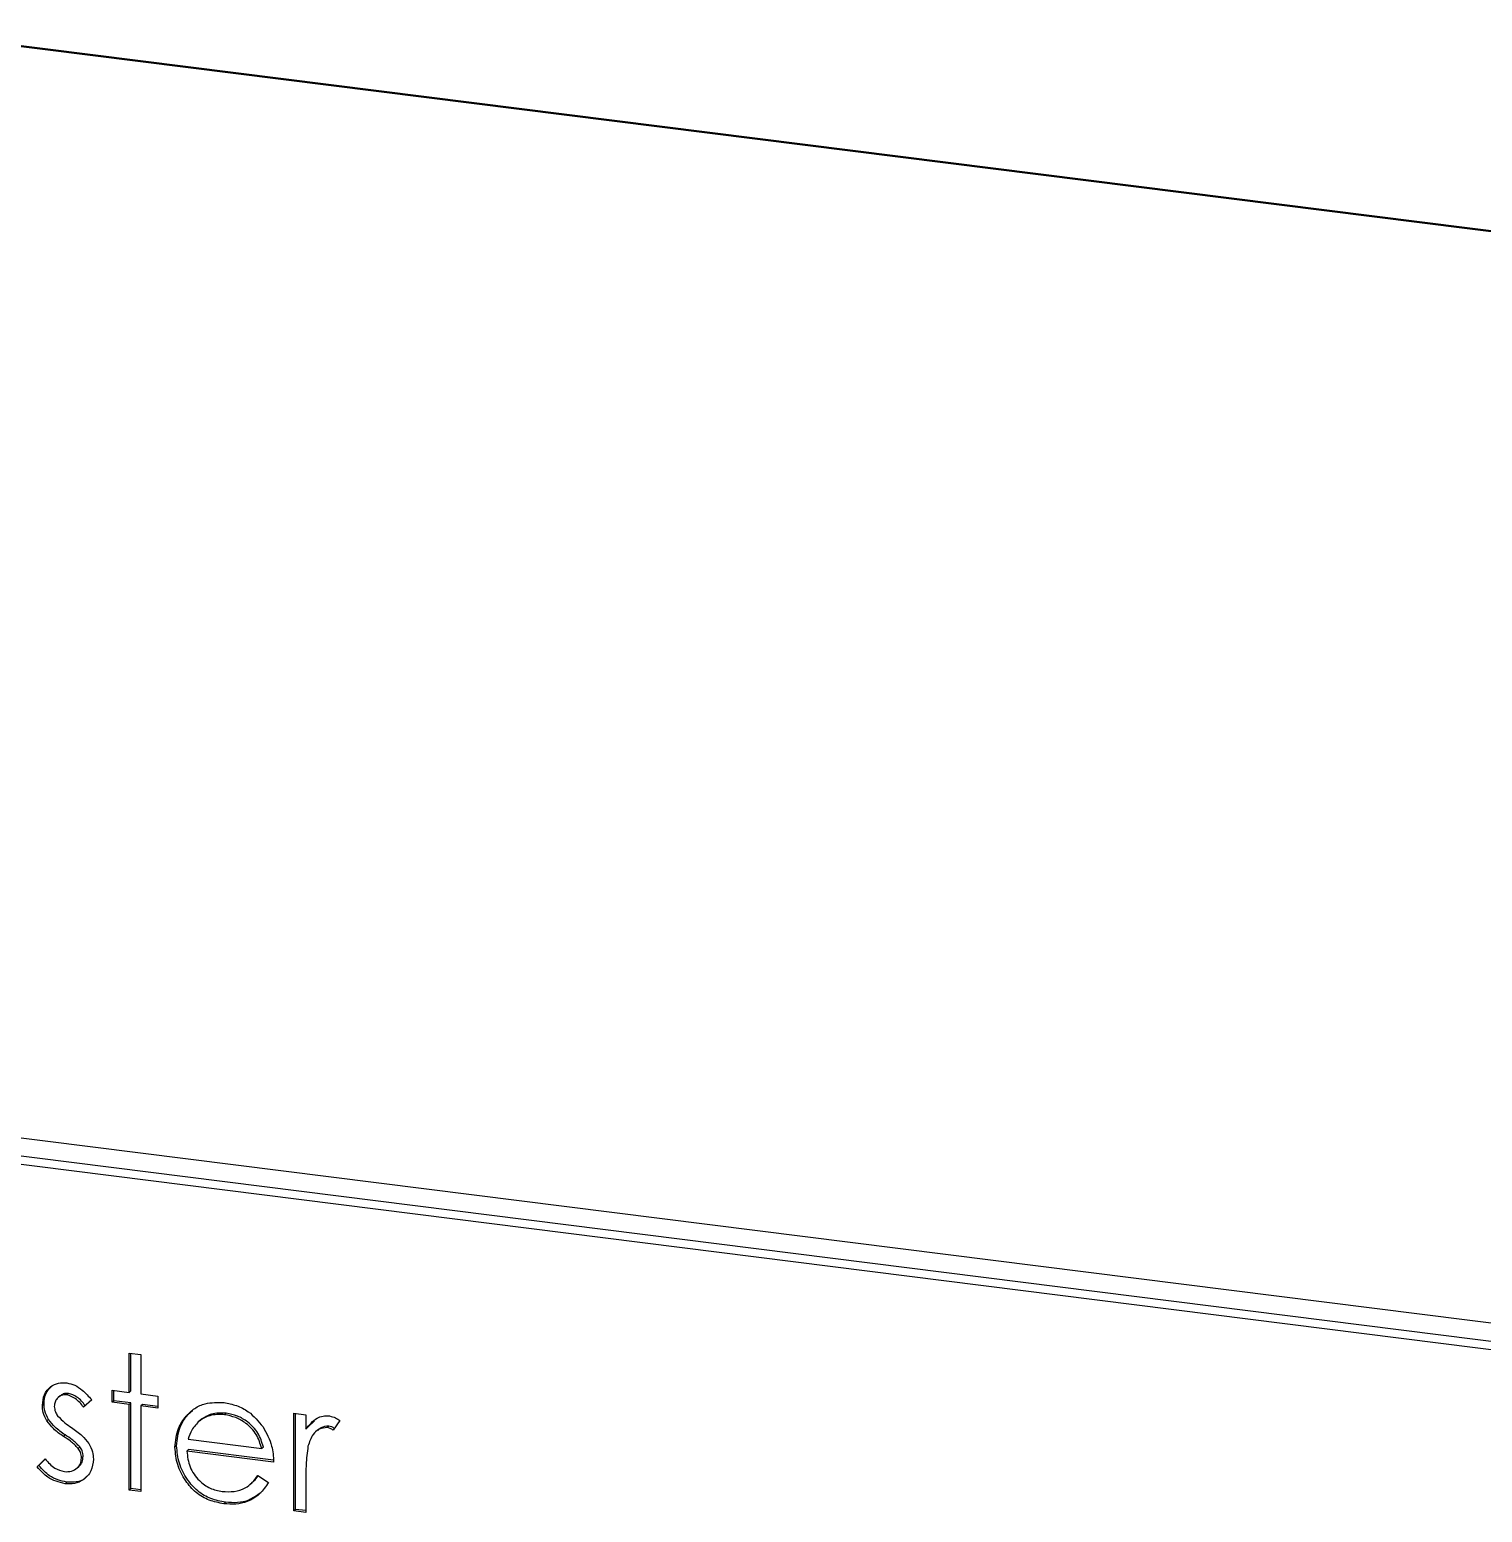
# Model space of a CAD drawing. Header units: millimetres. Extents: x 0 to 589, y 0 to 415.
# Drawn here: x 432.4 to 483.6, y 257.5 to 309.8 of the extents above; entities that cross this region are included whole.
import ezdxf

# ---------------------------------------------------------------- set-up
doc = ezdxf.new("R2010")
doc.units = ezdxf.units.MM

msp = doc.modelspace()

# ---------------------------------------------------------------- linework, layer by layer
at = {"color": 7, "linetype": 'Continuous', "lineweight": 25}
for p, q in [((560.0089, 293.1054), (427.4919, 309.801)), ((560.0412, 293.1339), (427.5544, 309.8256)), ((389.3081, 276.126), (521.8252, 259.4305)), ((520.8861, 258.6022), (388.8367, 275.2389)), ((521.1807, 258.8621), (389.1314, 275.4987)), ((435.8833, 263.1471), (436.303, 263.0942)), ((435.8833, 261.757), (435.8833, 263.1471)), ((435.9422, 261.809), (435.9422, 263.1396)), ((436.303, 263.0942), (436.303, 261.7041)), ((433.4542, 261.6407), (433.3805, 261.5758)), ((433.7479, 261.7228), (433.689, 261.6709)), ((435.2836, 261.8326), (435.8833, 261.757)), ((435.2836, 261.4095), (435.2836, 261.8326)), ((435.3426, 261.4615), (435.3426, 261.8251)), ((435.9422, 261.809), (435.8833, 261.757)), ((436.303, 261.7041), (436.9026, 261.6286)), ((436.9026, 261.6286), (436.9026, 261.2055)), ((432.8841, 261.351), (432.8252, 261.299)), ((434.5641, 261.4936), (434.2793, 261.2339)), ((435.3426, 261.4615), (435.2836, 261.4095)), ((435.8833, 261.334), (435.2836, 261.4095)), ((435.9422, 261.3859), (435.3426, 261.4615)), ((435.9422, 261.3859), (435.8833, 261.334)), ((435.8833, 258.3121), (435.8833, 261.334)), ((435.9422, 258.3641), (435.9422, 261.3859)), ((436.3619, 261.3331), (436.303, 261.2811)), ((436.303, 261.2811), (436.303, 258.2593)), ((436.9026, 261.2055), (436.303, 261.2811)), ((436.9026, 261.2649), (436.3619, 261.3331)), ((437.9547, 260.9737), (437.8958, 260.9218)), ((437.9547, 260.9737), (438.1204, 261.1209)), ((439.3123, 261.0218), (439.2534, 260.9698)), ((441.6996, 261.0242), (442.1194, 260.9714)), ((441.6996, 257.5794), (441.6996, 261.0242)), ((441.7586, 257.6313), (441.7586, 261.0168)), ((433.0406, 260.8006), (432.9817, 260.7486)), ((438.38, 260.7681), (438.3063, 260.7032)), ((438.4316, 260.8098), (438.3727, 260.7578)), ((438.4316, 260.8098), (438.3835, 260.7519)), ((442.1194, 260.9714), (442.1194, 260.4643)), ((442.1783, 260.5162), (442.1194, 260.4643)), ((442.1783, 260.5162), (442.4279, 260.7572)), ((442.9325, 260.5657), (442.8736, 260.5137)), ((443.3186, 260.7627), (443.0881, 260.4253)), ((433.6299, 260.2561), (433.571, 260.2041)), ((437.966, 260.1046), (440.5603, 259.7777)), ((442.5353, 260.429), (442.4616, 260.3641)), ((432.6453, 259.1261), (432.9236, 259.4103)), ((432.7042, 259.1781), (432.9277, 259.4063)), ((434.148, 259.8357), (434.0891, 259.7838)), ((434.2632, 259.4926), (434.2043, 259.4406)), ((437.5612, 259.8731), (437.5023, 259.8212)), ((437.9809, 259.739), (437.922, 259.6871)), ((440.9801, 259.3018), (437.922, 259.6871)), ((440.9728, 259.3621), (437.9809, 259.739)), ((440.6193, 259.8297), (440.5603, 259.7777)), ((432.7042, 259.1781), (432.6453, 259.1261)), ((434.0389, 259.0826), (434.1126, 259.1475)), ((433.6814, 258.5885), (433.6225, 258.5365)), ((435.9422, 258.3641), (435.8833, 258.3121)), ((436.303, 258.3187), (435.9422, 258.3641)), ((440.1452, 258.5041), (440.2188, 258.5691)), ((440.4273, 258.8275), (440.8002, 258.5832)), ((442.1194, 258.6842), (442.1194, 257.5265)), ((436.303, 258.2593), (435.8833, 258.3121)), ((439.2804, 257.8831), (439.2215, 257.8311)), ((441.7586, 257.6313), (441.6996, 257.5794)), ((442.1194, 257.5265), (441.6996, 257.5794)), ((442.1194, 257.5859), (441.7586, 257.6313))]:
    msp.add_line(p, q, dxfattribs=at)
for points, knots in [([(432.8252, 261.299), (432.8376, 261.4293), (432.8625, 261.6897), (433.0904, 261.9629), (433.3808, 262.108), (433.5863, 262.0986), (433.689, 262.0939)], [0, 0, 0, 0, 0.2799361, 0.5594372, 0.7796107, 1, 1, 1, 1]), ([(433.689, 262.0939), (433.7851, 262.0709), (433.9773, 262.0249), (434.2822, 261.8127), (434.4572, 261.6146), (434.5641, 261.4936)], [0, 0, 0, 0, 0.2795531, 0.5597029, 1, 1, 1, 1]), ([(432.8841, 261.351), (432.894, 261.4838), (432.9124, 261.7295), (433.0752, 261.894), (433.1499, 261.9695)], [0, 0, 0, 0, 0.5408051, 1, 1, 1, 1]), ([(433.689, 261.6709), (433.6226, 261.6704), (433.4895, 261.6695), (433.3483, 261.557), (433.2591, 261.4193), (433.2497, 261.3152), (433.2449, 261.2631)], [0, 0, 0, 0, 0.2793129, 0.5590715, 0.7795178, 1, 1, 1, 1]), ([(433.7479, 261.7228), (433.6801, 261.7243), (433.5655, 261.7268), (433.4852, 261.6558), (433.4524, 261.6268)], [0, 0, 0, 0, 0.5916599, 1, 1, 1, 1]), ([(434.2793, 261.2339), (434.1892, 261.3492), (434.0289, 261.5545), (433.7925, 261.6354), (433.689, 261.6709)], [0, 0, 0, 0, 0.5620455, 1, 1, 1, 1]), ([(434.3382, 261.2858), (434.2481, 261.4012), (434.0878, 261.6064), (433.8515, 261.6874), (433.7479, 261.7228)], [0, 0, 0, 0, 0.5620455, 1, 1, 1, 1]), ([(432.9817, 260.7486), (432.9308, 260.848), (432.84, 261.0255), (432.8297, 261.2154), (432.8252, 261.299)], [0, 0, 0, 0, 0.5595868, 1, 1, 1, 1]), ([(433.0406, 260.8006), (432.9897, 260.8999), (432.8989, 261.0774), (432.8886, 261.2674), (432.8841, 261.351)], [0, 0, 0, 0, 0.5595868, 1, 1, 1, 1]), ([(433.2449, 261.2631), (433.2526, 261.1983), (433.2663, 261.0824), (433.3321, 260.9808), (433.3611, 260.9359)], [0, 0, 0, 0, 0.5590539, 1, 1, 1, 1]), ([(437.5612, 259.8731), (437.582, 260.1045), (437.6191, 260.5181), (437.8521, 260.8344), (437.9547, 260.9737)], [0, 0, 0, 0, 0.5594271, 1, 1, 1, 1]), ([(437.8958, 260.9218), (437.9913, 261.0177), (438.1824, 261.2096), (438.636, 261.4152), (439.006, 261.403), (439.2318, 261.3956)], [0, 0, 0, 0, 0.2805185, 0.5608106, 1, 1, 1, 1]), ([(439.2534, 260.9698), (439.072, 260.9768), (438.7478, 260.9892), (438.4874, 260.8286), (438.3727, 260.7578)], [0, 0, 0, 0, 0.5594582, 1, 1, 1, 1]), ([(439.3123, 261.0218), (439.1309, 261.0287), (438.8067, 261.0412), (438.5463, 260.8806), (438.4316, 260.8098)], [0, 0, 0, 0, 0.5594582, 1, 1, 1, 1]), ([(439.2318, 261.3956), (439.3801, 261.3677), (439.6766, 261.3121), (440.184, 261.0549), (440.4474, 260.7377), (440.6081, 260.5442)], [0, 0, 0, 0, 0.2806097, 0.5609812, 1, 1, 1, 1]), ([(440.6193, 259.8297), (440.5679, 259.9993), (440.4655, 260.3379), (440.1065, 260.711), (439.7084, 260.9404), (439.4443, 260.9947), (439.3123, 261.0218)], [0, 0, 0, 0, 0.2801382, 0.5591944, 0.7795977, 1, 1, 1, 1]), ([(433.571, 260.2041), (433.4464, 260.2898), (433.2243, 260.4428), (433.0557, 260.6553), (432.9817, 260.7486)], [0, 0, 0, 0, 0.5606591, 1, 1, 1, 1]), ([(433.6299, 260.2561), (433.5054, 260.3418), (433.2832, 260.4948), (433.1146, 260.7072), (433.0406, 260.8006)], [0, 0, 0, 0, 0.5606591, 1, 1, 1, 1]), ([(433.3611, 260.9359), (433.4445, 260.8484), (433.5936, 260.6919), (433.771, 260.5722), (433.8492, 260.5194)], [0, 0, 0, 0, 0.5590178, 1, 1, 1, 1]), ([(433.8492, 260.5194), (433.9785, 260.4306), (434.209, 260.2723), (434.3867, 260.0542), (434.4648, 259.9583)], [0, 0, 0, 0, 0.5606486, 1, 1, 1, 1]), ([(437.5023, 259.8212), (437.523, 260.0525), (437.5602, 260.4661), (437.7931, 260.7824), (437.8958, 260.9218)], [0, 0, 0, 0, 0.5594271, 1, 1, 1, 1]), ([(438.3727, 260.7578), (438.2706, 260.6543), (438.0881, 260.469), (438.0034, 260.2161), (437.966, 260.1046)], [0, 0, 0, 0, 0.5587953, 1, 1, 1, 1]), ([(440.5603, 259.7777), (440.509, 259.9473), (440.4065, 260.2859), (440.0475, 260.6591), (439.6495, 260.8885), (439.3854, 260.9427), (439.2534, 260.9698)], [0, 0, 0, 0, 0.2801382, 0.5591944, 0.7795977, 1, 1, 1, 1]), ([(440.6081, 260.5442), (440.7299, 260.3216), (440.9477, 259.9233), (440.9702, 259.492), (440.9801, 259.3018)], [0, 0, 0, 0, 0.5588968, 1, 1, 1, 1]), ([(442.1194, 260.4643), (442.2368, 260.6113), (442.4006, 260.8163), (442.7218, 260.9349), (442.8761, 260.9295), (442.9532, 260.9267)], [0, 0, 0, 0, 0.55878771, 0.77948111, 1, 1, 1, 1]), ([(442.8736, 260.5137), (442.7747, 260.5045), (442.5763, 260.486), (442.3218, 260.2406), (442.2427, 260.0026), (442.1943, 259.8571)], [0, 0, 0, 0, 0.2783358, 0.5587681, 1, 1, 1, 1]), ([(442.9325, 260.5657), (442.8305, 260.5605), (442.6745, 260.5526), (442.5732, 260.4473), (442.5381, 260.4108)], [0, 0, 0, 0, 0.6535628, 1, 1, 1, 1]), ([(443.0881, 260.4253), (443.0498, 260.4481), (442.9814, 260.4887), (442.9065, 260.5061), (442.8736, 260.5137)], [0, 0, 0, 0, 0.5603957, 1, 1, 1, 1]), ([(443.1298, 260.4863), (443.0971, 260.5055), (443.0342, 260.5425), (442.9655, 260.5582), (442.9325, 260.5657)], [0, 0, 0, 0, 0.5207713, 1, 1, 1, 1]), ([(442.9532, 260.9267), (443.0258, 260.9089), (443.1556, 260.8769), (443.2687, 260.7976), (443.3186, 260.7627)], [0, 0, 0, 0, 0.5592431, 1, 1, 1, 1]), ([(434.0891, 259.7838), (433.9995, 259.8718), (433.8393, 260.0292), (433.6531, 260.1506), (433.571, 260.2041)], [0, 0, 0, 0, 0.5590744, 1, 1, 1, 1]), ([(434.148, 259.8357), (434.0584, 259.9237), (433.8982, 260.0811), (433.712, 260.2025), (433.6299, 260.2561)], [0, 0, 0, 0, 0.5590744, 1, 1, 1, 1]), ([(434.4648, 259.9583), (434.5166, 259.8587), (434.6092, 259.6808), (434.6195, 259.4898), (434.6241, 259.4057)], [0, 0, 0, 0, 0.5594659, 1, 1, 1, 1]), ([(432.9236, 259.4103), (433.0298, 259.2877), (433.2192, 259.0691), (433.4845, 258.9949), (433.601, 258.9623)], [0, 0, 0, 0, 0.5608331, 1, 1, 1, 1]), ([(433.601, 258.9623), (433.686, 258.9603), (433.8559, 258.9562), (434.0514, 259.0765), (434.1822, 259.2416), (434.1969, 259.3743), (434.2043, 259.4406)], [0, 0, 0, 0, 0.2799881, 0.5597452, 0.7799628, 1, 1, 1, 1]), ([(434.6241, 259.4057), (434.607, 259.2595), (434.573, 258.9672), (434.3009, 258.6728), (433.9693, 258.5203), (433.7382, 258.5311), (433.6225, 258.5365)], [0, 0, 0, 0, 0.2795483, 0.5592255, 0.7794753, 1, 1, 1, 1]), ([(434.2043, 259.4406), (434.1981, 259.5085), (434.1871, 259.6299), (434.1191, 259.7367), (434.0891, 259.7838)], [0, 0, 0, 0, 0.559603, 1, 1, 1, 1]), ([(434.1038, 259.1433), (434.1074, 259.1453), (434.1657, 259.1778), (434.2382, 259.2982), (434.2549, 259.4278), (434.2632, 259.4926)], [0, 0, 0, 0, 0.0317699, 0.5160833, 1, 1, 1, 1]), ([(434.2632, 259.4926), (434.2571, 259.5605), (434.246, 259.6818), (434.178, 259.7887), (434.148, 259.8357)], [0, 0, 0, 0, 0.559603, 1, 1, 1, 1]), ([(439.2215, 257.8311), (439.0501, 257.8631), (438.7076, 257.9271), (438.2283, 258.2078), (437.8454, 258.6512), (437.5573, 259.2033), (437.5206, 259.6152), (437.5023, 259.8212)], [0, 0, 0, 0, 0.1869372, 0.3734802, 0.5601208, 0.7800929, 1, 1, 1, 1]), ([(439.2804, 257.8831), (439.109, 257.9151), (438.7666, 257.9791), (438.2872, 258.2598), (437.9043, 258.7032), (437.6162, 259.2552), (437.5795, 259.6672), (437.5612, 259.8731)], [0, 0, 0, 0, 0.1869372, 0.3734802, 0.5601208, 0.7800929, 1, 1, 1, 1]), ([(437.922, 259.6871), (437.9435, 259.4977), (437.9865, 259.1194), (438.3173, 258.6555), (438.7322, 258.3519), (439.0233, 258.2912), (439.169, 258.2608)], [0, 0, 0, 0, 0.2799631, 0.5593589, 0.7795256, 1, 1, 1, 1]), ([(442.1943, 259.8571), (442.1667, 259.6408), (442.1173, 259.2544), (442.1187, 258.8585), (442.1194, 258.6842)], [0, 0, 0, 0, 0.559636, 1, 1, 1, 1]), ([(433.6225, 258.5365), (433.4103, 258.5907), (433.031, 258.6875), (432.7633, 258.992), (432.6453, 259.1261)], [0, 0, 0, 0, 0.5592891, 1, 1, 1, 1]), ([(433.6814, 258.5885), (433.4693, 258.6426), (433.09, 258.7394), (432.8222, 259.0439), (432.7042, 259.1781)], [0, 0, 0, 0, 0.5592891, 1, 1, 1, 1]), ([(434.3833, 258.7994), (434.3637, 258.7747), (434.2765, 258.6647), (434.0226, 258.5774), (433.7952, 258.5848), (433.6814, 258.5885)], [0, 0, 0, 0, 0.1265678, 0.5630116, 1, 1, 1, 1]), ([(439.169, 258.2608), (439.3107, 258.2548), (439.5939, 258.2429), (439.9642, 258.3585), (440.2374, 258.5735), (440.3639, 258.7428), (440.4273, 258.8275)], [0, 0, 0, 0, 0.2799009, 0.5597006, 0.7795356, 1, 1, 1, 1]), ([(440.8002, 258.5832), (440.7049, 258.4384), (440.5144, 258.1491), (440.093, 257.901), (439.6498, 257.7974), (439.3643, 257.8199), (439.2215, 257.8311)], [0, 0, 0, 0, 0.2800398, 0.5596499, 0.7796956, 1, 1, 1, 1]), ([(440.2041, 258.5718), (440.2322, 258.5919), (440.3255, 258.6587), (440.3917, 258.754), (440.438, 258.8205)], [0, 0, 0, 0, 0.3012263, 1, 1, 1, 1]), ([(440.5255, 258.2167), (440.3926, 258.1205), (440.1501, 257.945), (439.7074, 257.8508), (439.4228, 257.8723), (439.2804, 257.8831)], [0, 0, 0, 0, 0.3775124, 0.6885735, 1, 1, 1, 1])]:
    msp.add_open_spline(points, degree=3, knots=knots, dxfattribs=at)

doc.saveas('drawing.dxf')
